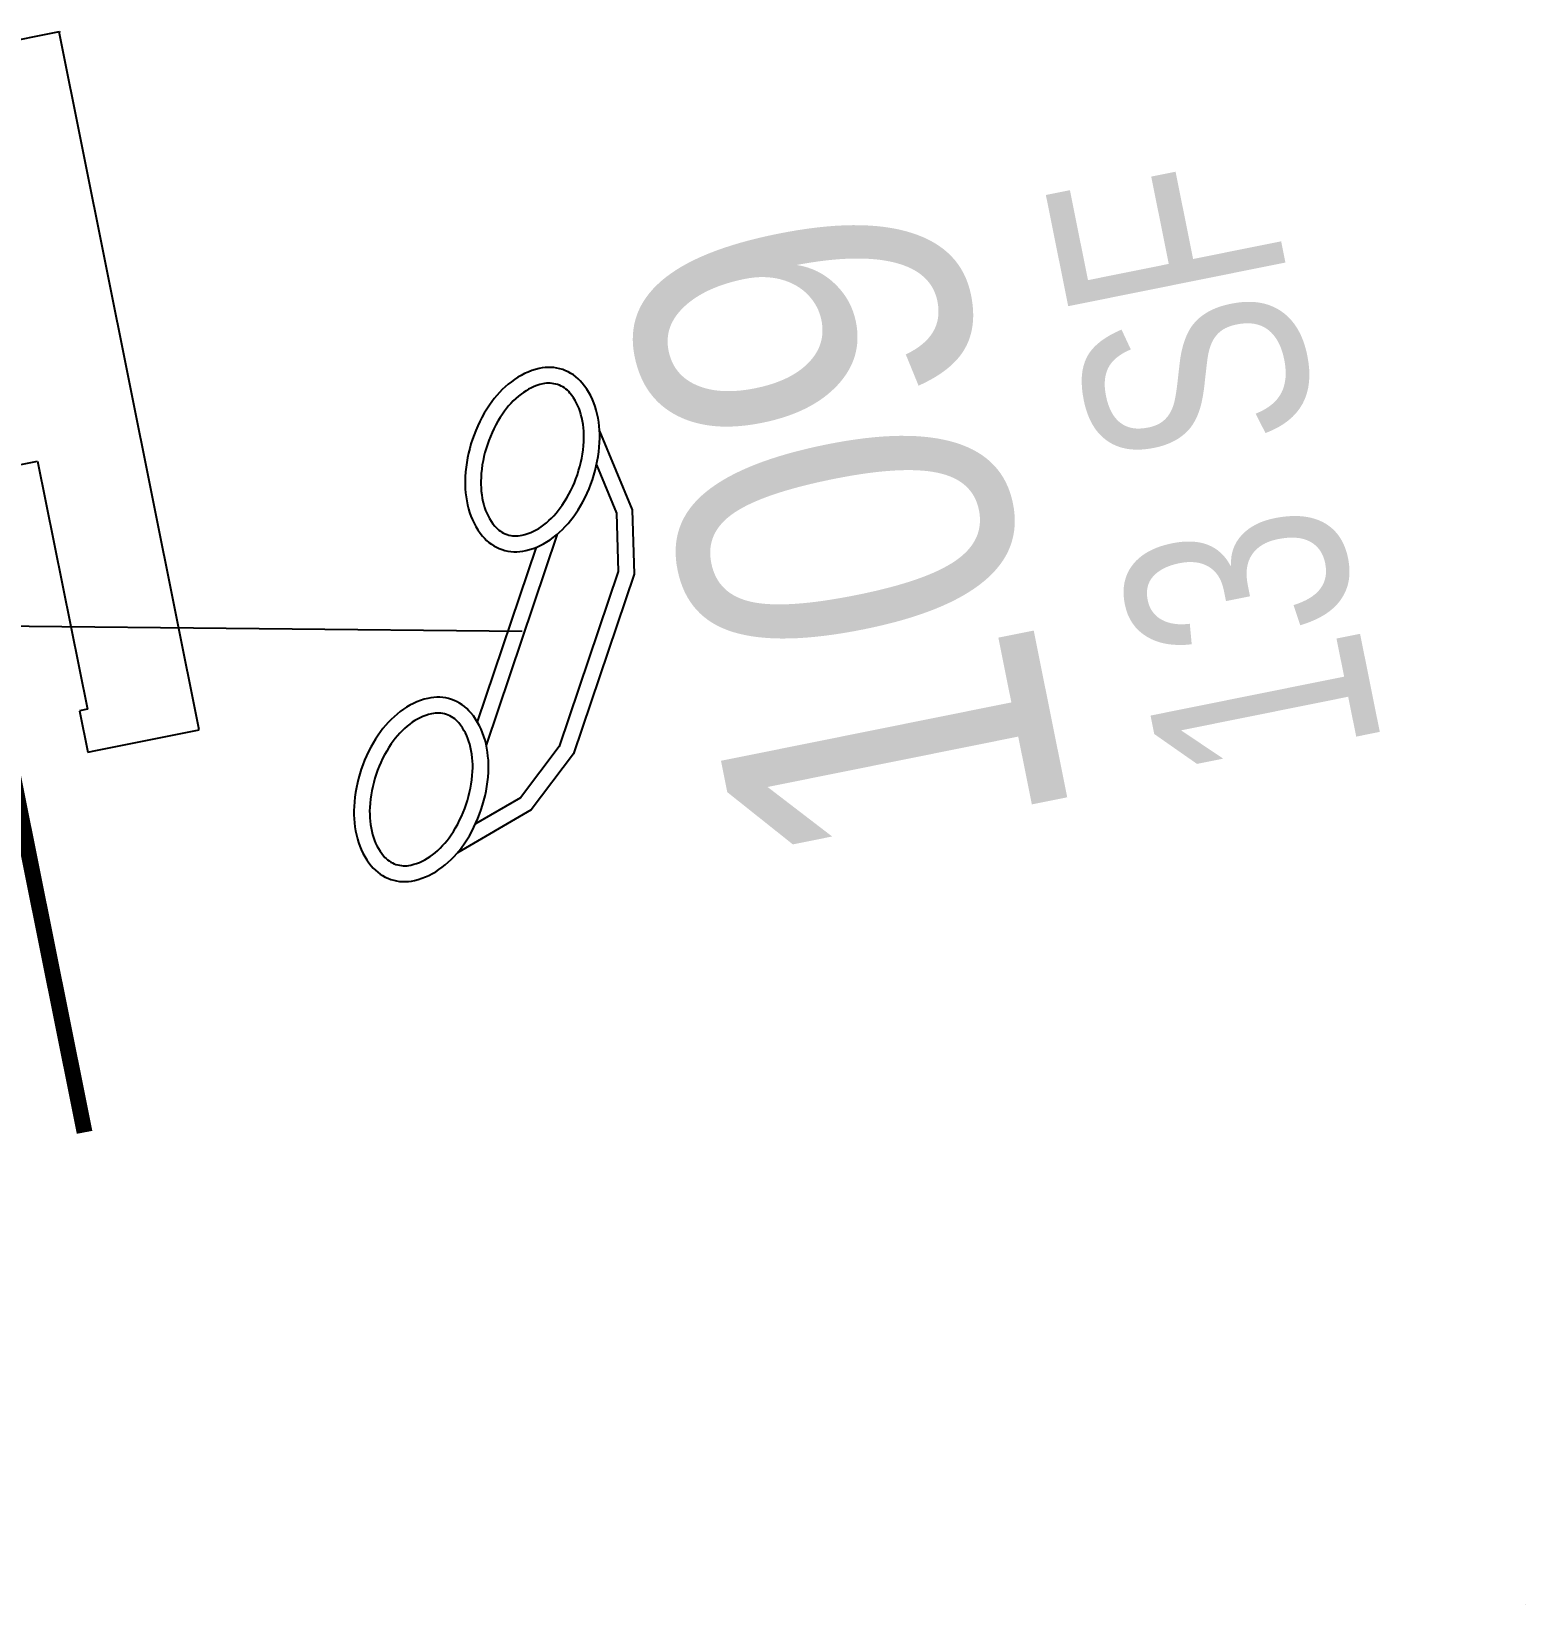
# Model space of a CAD drawing. Header units: inches. Extents: x 69200890 to 69205124, y 27678531 to 27681974.
# Drawn here: x 69202151.5 to 69202293.1, y 27679702 to 27679851.1 of the extents above; entities that cross this region are included whole.
import ezdxf
from ezdxf.enums import TextEntityAlignment as Align

# ---------------------------------------------------------------- set-up
doc = ezdxf.new("R2010")
doc.units = ezdxf.units.IN
doc.header["$LTSCALE"] = 10
doc.header["$MEASUREMENT"] = 0
doc.layers.get('0').update_dxf_attribs({"linetype": 'CONTINUOUS'})
for name, color, linetype in [('A-DOOR', 2, 'CONTINUOUS'), ('A-IDEN-ICON', 4, 'CONTINUOUS'), ('A-IDEN-VNUM', 4, 'CONTINUOUS'), ('A-WALL', 5, 'CONTINUOUS'), ('AREA-TEXT', 3, 'CONTINUOUS')]:
    doc.layers.add(name, color=color, linetype=linetype)
doc.styles.add('CP_AREA', font='arial.ttf', dxfattribs={"height": 15})
doc.styles.add('CP_ROOMVNUMBER', font='arial.ttf', dxfattribs={"width": 0.85, "height": 0.075})

# ---------------------------------------------------------------- blocks, each defined once
blk = doc.blocks.new('CPPHONE')
for p, q in [((2.87, 7.56), (-5.87, -7.56)), ((5.07, 8.38), (-5.47, -9.88))]:
    blk.add_line(p, q)
for points in [[(8.65, 23.58, 0.139889), (6.48, 24.13, 0.107118), (3.66, 23.42, 0.079812), (1.17, 21.65, 0.067459), (-1.04, 18.79, 0.067459), (-2.41, 15.45, 0.079812), (-2.7, 12.4, 0.107118), (-1.91, 9.61, 0.139889), (-0.35, 8, 0.139889), (1.83, 7.45, 0.107118), (4.64, 8.16, 0.079812), (7.14, 9.93, 0.067459), (9.35, 12.79, 0.067459), (10.72, 16.13, 0.079812), (11.01, 19.18, 0.107118), (10.21, 21.97, 0.139889)], [(7.9, 22.28, 0.139889), (6.53, 22.63, 0.107118), (4.32, 22.08, 0.079812), (2.22, 20.58, 0.067459), (0.25, 18.04, 0.067459), (-0.96, 15.07, 0.079812), (-1.21, 12.5, 0.107118), (-0.58, 10.31, 0.139889), (0.4, 9.29, 0.139889), (1.78, 8.95, 0.107118), (3.98, 9.5, 0.079812), (6.08, 11, 0.067459), (8.05, 13.54, 0.067459), (9.27, 16.51, 0.079812), (9.51, 19.08, 0.107118), (8.89, 21.27, 0.139889)], [(-7.85, -5, 0.139889), (-10.02, -4.45, 0.107118), (-12.84, -5.16, 0.079812), (-15.33, -6.93, 0.067459), (-17.54, -9.79, 0.067459), (-18.91, -13.13, 0.079812), (-19.2, -16.18, 0.107118), (-18.41, -18.97, 0.139889), (-16.85, -20.58, 0.139889), (-14.67, -21.13, 0.107118), (-11.86, -20.42, 0.079812), (-9.36, -18.65, 0.067459), (-7.15, -15.79, 0.067459), (-5.78, -12.45, 0.079812), (-5.49, -9.4, 0.107118), (-6.29, -6.61, 0.139889)], [(-8.6, -6.29, 0.139889), (-9.97, -5.95, 0.107118), (-12.18, -6.5, 0.079812), (-14.28, -8, 0.067459), (-16.25, -10.54, 0.067459), (-17.46, -13.51, 0.079812), (-17.71, -16.08, 0.107118), (-17.08, -18.27, 0.139889), (-16.1, -19.28, 0.139889), (-14.72, -19.63, 0.107118), (-12.52, -19.08, 0.079812), (-10.42, -17.58, 0.067459), (-8.45, -15.04, 0.067459), (-7.23, -12.07, 0.079812), (-6.99, -9.5, 0.107118), (-7.61, -7.31, 0.139889)]]:
    blk.add_lwpolyline(points, format="xyb", close=True)
for points in [[(10.93, 17.17), (12.5, 9.24), (11.47, 3.25), (2.47, -12.34), (-2.5, -16.74), (-10.15, -19.35)], [(10.01, 14.09), (10.97, 9.22), (10.03, 3.77), (1.29, -11.38), (-3.27, -15.42), (-7.95, -17.01)]]:
    blk.add_lwpolyline(points)

msp = doc.modelspace()

# ---------------------------------------------------------------- linework, layer by layer
at = {"layer": 'A-DOOR'}
msp.add_lwpolyline([(69202149.45, 27679782.03, 1.5, 1.5, 0), (69202156.54, 27679746.73, 0, 0, 0), (69202155.81, 27679746.59, 0, 0, -0.414214), (69202114.59, 27679776.55, 0, 0, -0.414214)], format="xyseb", dxfattribs=at)
at = {"layer": 'A-IDEN-VNUM'}
msp.add_line((69202198.03, 27679794.21), (69202135.48, 27679794.84), dxfattribs=at)
at = {"layer": 'A-WALL'}
for p, q in [((69202154.14, 27679851.07), (69202144.33, 27679849.1)), ((69202167.4, 27679784.88), (69202154.14, 27679851.07)), ((69202075.61, 27679795.05), (69202152.09, 27679810.37)), ((69202152.09, 27679810.37), (69202156.81, 27679786.84)), ((69202156.81, 27679786.84), (69202156.07, 27679786.69)), ((69202156.07, 27679786.69), (69202156.86, 27679782.77)), ((69202157.59, 27679782.92), (69202167.4, 27679784.88)), ((69202156.86, 27679782.77), (69202157.59, 27679782.92))]:
    msp.add_line(p, q, dxfattribs=at)
at = {"layer": 'A-WALL', "lineweight": 9}
msp.add_line((69202154.14, 27679851.07), (69202154.26, 27679851.09), dxfattribs=at)
at = {"layer": 'A-WALL', "lineweight": -3}
msp.add_line((69202293.14, 27679701.96), (69202293.14, 27679701.96), dxfattribs=at)
msp.add_line((69202293.14, 27679701.96), (69202293.14, 27679701.96), dxfattribs=at)
msp.add_line((69202293.14, 27679701.96), (69202293.14, 27679701.96), dxfattribs=at)

# ---------------------------------------------------------------- block references
at = {"layer": 'A-IDEN-ICON', "rotation": 11.36903022334596}
msp.add_blockref('CPPHONE', (69202198.03, 27679794.21), dxfattribs=at)

# ---------------------------------------------------------------- texts
at = {"layer": 'A-IDEN-VNUM', "style": 'CP_ROOMVNUMBER', "width": 0.85}
msp.add_text('109', height=31.5, rotation=101.369, dxfattribs=at).set_placement((69202228.65, 27679803.18), align=Align.MIDDLE)
at = {"layer": 'AREA-TEXT', "style": 'CP_AREA', "width": 0.75}
msp.add_text('13 SF', height=21, rotation=101.37, dxfattribs=at).set_placement((69202263.57, 27679809.75), align=Align.MIDDLE_CENTER)

doc.saveas('drawing.dxf')
